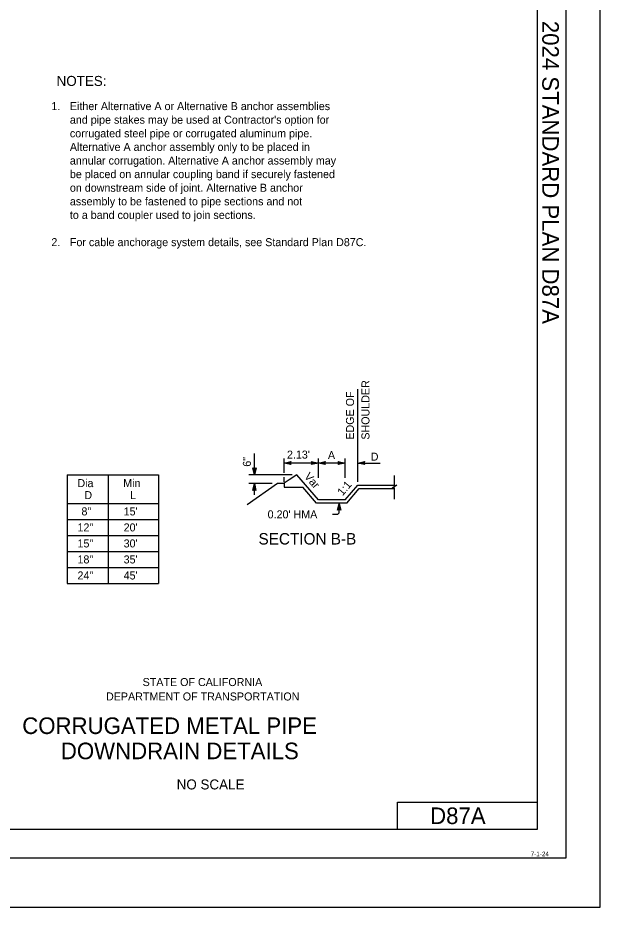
# Model space of a CAD drawing. Extents: x -894 to 866, y -472 to 714.
# Drawn here: x 357 to 866, y -472 to 305 of the extents above; entities that cross this region are included whole.
import ezdxf

# ---------------------------------------------------------------- set-up
doc = ezdxf.new("R2010")
doc.units = 0
for name, color, linetype in [('56 Stage 3 Anno', 7, 'Continuous'), ('57 Undefined', 7, 'Continuous'), ('60 Nongeo Data', 7, 'Continuous'), ('border_INSIDE-BORDER-anno', 7, 'Continuous'), ('border_PLOTTING-ELEMENTS', 7, 'Continuous'), ('border_rw_22x34_Cut_Lines', 7, 'Continuous'), ('border_SHEET', 7, 'Continuous'), ('border_WITHIN-BORDER-anno', 7, 'Continuous')]:
    doc.layers.add(name, color=color, linetype=linetype)

msp = doc.modelspace()

# ---------------------------------------------------------------- linework, layer by layer
at = {"layer": '56 Stage 3 Anno'}
for p, q in [((654.11, -100.29), (654.11, -19.24)), ((563.89, -94.18), (563.89, -75.68)), ((589.79, -92.37), (589.79, -80.09)), ((589.79, -84.03), (595.79, -82.7)), ((595.79, -85.37), (589.79, -84.03)), ((589.79, -84.03), (589.79, -84.03)), ((619.79, -84.03), (589.79, -84.03)), ((595.57, -85.02), (591.17, -84.03)), ((591.18, -84.03), (595.55, -83.06)), ((592.55, -84.03), (595.38, -83.41)), ((595.34, -84.66), (592.55, -84.03)), ((593.93, -84.03), (595.14, -83.77)), ((595.16, -84.31), (593.93, -84.03)), ((595.79, -82.7), (594.99, -84.03)), ((594.99, -84.03), (595.79, -85.37)), ((595.79, -82.7), (595.79, -82.7)), ((595.79, -85.37), (595.79, -85.37)), ((614.59, -84.03), (613.79, -82.69)), ((613.79, -82.69), (613.79, -82.69)), ((613.79, -82.69), (619.79, -84.03)), ((619.79, -84.03), (613.79, -85.36)), ((613.79, -85.36), (614.59, -84.03)), ((613.79, -85.36), (613.79, -85.36)), ((614, -83.05), (618.41, -84.03)), ((618.4, -84.03), (614.02, -85)), ((617.02, -84.03), (614.2, -84.66)), ((614.24, -83.41), (617.02, -84.03)), ((614.41, -83.75), (615.64, -84.03)), ((615.64, -84.03), (614.43, -84.3)), ((619.79, -97.02), (619.79, -80.09)), ((619.79, -84.03), (625.79, -82.7)), ((643.11, -84.03), (619.79, -84.03)), ((619.79, -84.03), (619.79, -84.03)), ((625.79, -85.37), (619.79, -84.03)), ((619.79, -84.03), (619.79, -84.03)), ((643.11, -84.03), (619.79, -84.03)), ((625.57, -85.02), (621.17, -84.03)), ((621.18, -84.03), (625.55, -83.06)), ((622.55, -84.03), (625.38, -83.41)), ((625.34, -84.66), (622.55, -84.03)), ((623.93, -84.03), (625.14, -83.77)), ((625.16, -84.31), (623.93, -84.03)), ((625.79, -82.7), (624.99, -84.03)), ((624.99, -84.03), (625.79, -85.37)), ((625.79, -82.7), (625.79, -82.7)), ((625.79, -85.37), (625.79, -85.37)), ((637.91, -84.03), (637.11, -82.69)), ((637.11, -82.69), (637.11, -82.69)), ((637.11, -82.69), (643.11, -84.03)), ((643.11, -84.03), (637.11, -85.36)), ((637.11, -85.36), (637.91, -84.03)), ((637.11, -85.36), (637.11, -85.36)), ((637.33, -83.05), (641.73, -84.03)), ((641.72, -84.03), (637.34, -85)), ((640.35, -84.03), (637.52, -84.66)), ((637.56, -83.41), (640.35, -84.03)), ((637.74, -83.75), (638.96, -84.03)), ((638.96, -84.03), (637.76, -84.3)), ((643.11, -97.02), (643.11, -80.09)), ((643.11, -84.03), (643.11, -84.03)), ((654.11, -84.03), (660.11, -82.7)), ((654.11, -84.03), (673.76, -84.03)), ((660.11, -85.37), (654.11, -84.03)), ((654.11, -84.03), (654.11, -84.03)), ((659.89, -85.02), (655.49, -84.03)), ((655.5, -84.03), (659.87, -83.06)), ((656.87, -84.03), (659.7, -83.41)), ((659.66, -84.66), (656.87, -84.03)), ((658.25, -84.03), (659.46, -83.77)), ((659.48, -84.31), (658.25, -84.03)), ((660.11, -82.7), (659.31, -84.03)), ((659.31, -84.03), (660.11, -85.37)), ((660.11, -82.7), (660.11, -82.7)), ((660.11, -85.37), (660.11, -85.37)), ((563.89, -94.18), (562.56, -88.18)), ((562.56, -88.18), (562.56, -88.18)), ((562.56, -88.18), (563.89, -88.98)), ((563.88, -92.79), (562.92, -88.42)), ((563.89, -91.42), (563.26, -88.59)), ((563.89, -90.04), (563.62, -88.83)), ((563.89, -88.98), (565.23, -88.18)), ((565.23, -88.18), (563.89, -94.18)), ((564.87, -88.4), (563.89, -92.8)), ((564.51, -88.63), (563.89, -91.42)), ((564.16, -88.81), (563.89, -90.04)), ((565.23, -88.18), (565.23, -88.18)), ((596.94, -94.18), (558.89, -94.18)), ((563.89, -94.18), (563.89, -94.18)), ((589.79, -100.5), (589.79, -96.33)), ((579.46, -101.93), (558.89, -101.93)), ((562.55, -107.93), (563.89, -101.93)), ((563.89, -107.13), (562.55, -107.93)), ((562.55, -107.93), (562.55, -107.93)), ((562.9, -107.71), (563.89, -103.31)), ((563.26, -107.48), (563.88, -104.69)), ((563.61, -107.3), (563.88, -106.07)), ((563.88, -104.69), (564.51, -107.52)), ((563.88, -106.07), (564.15, -107.28)), ((563.89, -111.74), (563.89, -101.93)), ((563.89, -101.93), (563.89, -101.93)), ((563.89, -101.93), (565.22, -107.93)), ((563.89, -103.32), (564.86, -107.69)), ((565.22, -107.93), (563.89, -107.13)), ((565.22, -107.93), (565.22, -107.93)), ((636.57, -125.22), (637.91, -119.22)), ((637.91, -124.42), (636.57, -125.22)), ((636.93, -125), (637.91, -120.6)), ((637.29, -124.77), (637.91, -121.98)), ((637.63, -124.59), (637.91, -123.36)), ((637.91, -126.78), (637.91, -119.22)), ((637.91, -119.22), (637.91, -119.22)), ((637.91, -119.22), (639.24, -125.22)), ((637.91, -120.61), (638.88, -124.98)), ((637.91, -121.98), (638.53, -124.8)), ((637.91, -123.36), (638.17, -124.57)), ((639.24, -125.22), (637.91, -124.42)), ((632.21, -128.78), (635.91, -128.78)), ((636.57, -125.22), (636.57, -125.22)), ((639.24, -125.22), (639.24, -125.22))]:
    msp.add_line(p, q, dxfattribs=at)
msp.add_arc((635.91, -126.78), 2, 270, 0, dxfattribs=at)
at = {"layer": '60 Nongeo Data'}
for p, q in [((400.12, -94.26), (400.12, -189.26)), ((400.12, -94.26), (480.07, -94.26)), ((436.05, -94.26), (436.05, -189.26)), ((480.07, -94.26), (480.07, -189.26)), ((594.29, -98.67), (589.79, -101.62)), ((600.79, -94.18), (594.29, -98.67)), ((619.79, -116.18), (600.79, -94.18)), ((686.11, -103.52), (686.11, -94.95)), ((584.12, -101.93), (557.4, -120.57)), ((589.79, -101.93), (584.12, -101.93)), ((589.79, -101.62), (589.79, -105.18)), ((589.79, -101.62), (589.79, -105.18)), ((589.79, -105.18), (606.03, -105.18)), ((589.79, -105.18), (604.07, -105.18)), ((618.12, -119.18), (606.03, -105.18)), ((643.11, -116.18), (654.11, -103.18)), ((644.5, -119.18), (655.5, -106.18)), ((654.11, -103.18), (686.11, -103.18)), ((655.5, -106.18), (686.11, -106.18)), ((686.11, -115.69), (686.11, -105.57)), ((626.36, -116.18), (619.79, -116.18)), ((643.11, -116.18), (626.36, -116.18)), ((400.12, -119.26), (480.07, -119.26)), ((644.5, -119.18), (618.12, -119.18)), ((400.12, -133.26), (480.07, -133.26)), ((400.12, -147.26), (480.07, -147.26)), ((400.12, -161.26), (480.07, -161.26)), ((400.12, -175.26), (480.07, -175.26)), ((400.12, -189.26), (480.07, -189.26)), ((400.12, -189.26), (479.34, -189.26))]:
    msp.add_line(p, q, dxfattribs=at)
msp.add_lwpolyline([(686.11, -103.52), (688.27, -103.25), (684.17, -105.81), (686.11, -105.57)], dxfattribs=at)
at = {"layer": 'border_PLOTTING-ELEMENTS'}
for points in [[(-894.04, -472.44), (865.96, -472.44), (865.96, 713.56), (-894.04, 713.56)], [(-864.04, 670.56), (835.96, 670.56), (835.96, -429.44), (-864.04, -429.44)]]:
    msp.add_lwpolyline(points, close=True, dxfattribs=at)
at = {"layer": 'border_rw_22x34_Cut_Lines'}
msp.add_lwpolyline([(-864.04, 670.56), (835.96, 670.56), (835.96, -429.44), (-864.04, -429.44)], close=True, dxfattribs=at)
at = {"layer": 'border_SHEET'}
for p, q in [((810.96, 645.56), (810.96, -404.44)), ((688.93, -404.44), (688.93, -380.44)), ((688.93, -380.44), (810.93, -380.44)), ((810.96, -404.44), (-814.04, -404.44))]:
    msp.add_line(p, q, dxfattribs=at)

# ---------------------------------------------------------------- texts
at = {"layer": '57 Undefined'}
for s, height, p in [('NOTES:', 8.75, (391.01, 245.89)), ('1.', 7, (386.42, 224.74)), ('Either Alternative A or Alternative B anchor assemblies', 7, (402.62, 224.74)), ("and pipe stakes may be used at Contractor's option for", 7, (402.62, 212.84)), ('corrugated steel pipe or corrugated aluminum pipe.', 7, (402.62, 200.94)), ('Alternative A anchor assembly only to be placed in', 7, (402.62, 189.04)), ('annular corrugation. Alternative A anchor assembly may', 7, (402.62, 177.14)), ('be placed on annular coupling band if securely fastened', 7, (402.62, 165.24)), ('on downstream side of joint. Alternative B anchor', 7, (402.62, 153.34)), ('assembly to be fastened to pipe sections and not', 7, (402.62, 141.44)), ('to a band coupler used to join sections.', 7, (402.62, 129.54)), ('2.', 7, (386.42, 105.74)), ('For cable anchorage system details, see Standard Plan D87C.', 7, (402.62, 105.74)), ("2.13'", 7, (592.27, -80.07)), ('A', 7, (628.07, -80.47)), ('D', 7, (665.46, -81.86)), ('Dia', 7, (409.17, -105.01)), ('Min', 7, (449.19, -105.01)), ('D', 7, (415.25, -115.51)), ('L', 7, (455.24, -115.51)), ('8"', 7, (412.73, -129.76)), ("15'", 7, (449.58, -129.76)), ("0.20' HMA", 7, (575.39, -132.33)), ('12"', 7, (409.26, -143.76)), ("20'", 7, (449.58, -143.76)), ('SECTION B-B', 10, (567.42, -155.21)), ('15"', 7, (409.26, -157.76)), ("30'", 7, (449.58, -157.76)), ('18"', 7, (409.26, -171.76)), ("35'", 7, (449.58, -171.76)), ('24"', 7, (409.26, -185.76)), ("45'", 7, (449.58, -185.76))]:
    msp.add_text(s, height=height, dxfattribs=at).set_placement(p)
for s, rotation, p in [('SHOULDER', 90, (664.36, -63.49)), ('EDGE OF', 90, (650.86, -63.49)), ('6"', 90, (560.78, -87.17)), ('Var', 310.81508, (606.89, -96.02)), ('1:1', 49.76364, (640.88, -113.15))]:
    msp.add_text(s, height=7, rotation=rotation, dxfattribs=at).set_placement(p)
at = {"layer": 'border_INSIDE-BORDER-anno'}
for s, height, p in [('STATE OF CALIFORNIA', 7, (466.16, -279.01)), ('DEPARTMENT OF TRANSPORTATION', 7, (434.16, -291.61)), ('CORRUGATED METAL PIPE', 14.5, (360.98, -320.94)), ('DOWNDRAIN DETAILS', 14.5, (394.72, -342.98)), ('NO SCALE', 8.75, (495.94, -369.44))]:
    msp.add_text(s, height=height, dxfattribs=at).set_placement(p)
at = {"layer": 'border_WITHIN-BORDER-anno'}
msp.add_text('2024 STANDARD PLAN D87A', height=14.5, rotation=270, dxfattribs=at).set_placement((815.33, 302.79))
for s, height, p in [('D87A', 14.5, (717.36, -399.69)), ('7-1-24', 4, (805.2, -427.86))]:
    msp.add_text(s, height=height, dxfattribs=at).set_placement(p)

doc.saveas('drawing.dxf')
